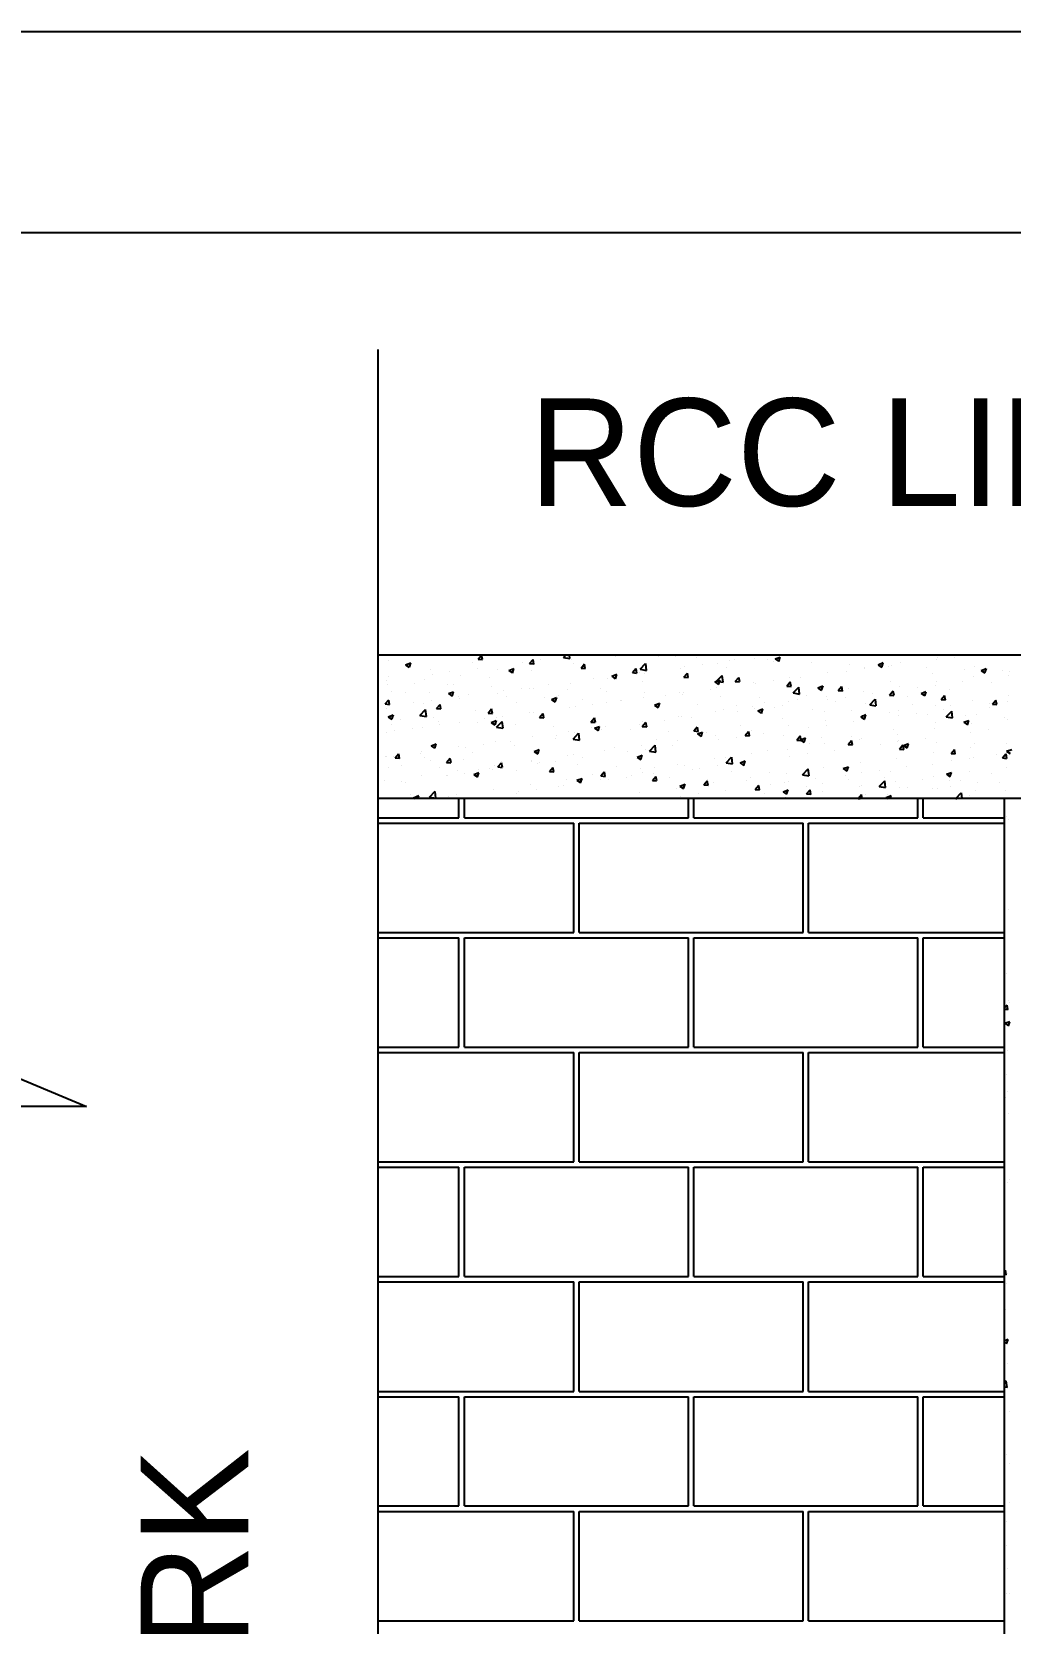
# Model space of a CAD drawing. Header units: metres. Extents: x 2267204 to 2267561, y 3771 to 3959.
# Drawn here: x 2267520.541 to 2267522.123, y 3940.359 to 3942.933 of the extents above; entities that cross this region are included whole.
import ezdxf

# ---------------------------------------------------------------- set-up
doc = ezdxf.new("R2010")
doc.units = ezdxf.units.M
doc.header["$LTSCALE"] = 3.5
doc.header["$MEASUREMENT"] = 0
doc.layers.get('0').update_dxf_attribs({"linetype": 'CONTINUOUS'})
doc.styles.add('Romantic', font='GOTHIC.TTF')

# ---------------------------------------------------------------- blocks, each defined once
blk = doc.blocks.new('A$C267C1C9C')
for p, q in [((6428.13, 2634.93), (4340.85, 2634.93)), ((4842.27, 2436.66), (4842.27, 2614.69)), ((4990.57, 2595.22), (4842.27, 2595.22)), ((4842.29, 2595.21), (4842.29, 2595.21)), ((4842.95, 2594.87), (4842.95, 2594.87)), ((4844.03, 2594.61), (4844.35, 2594.74)), ((4844.03, 2594.61), (4844.26, 2594.46)), ((4844.27, 2594.46), (4844.36, 2594.73)), ((4845.29, 2595.19), (4845.29, 2595.19)), ((4848.28, 2594.79), (4848.28, 2594.79)), ((4848.64, 2594.98), (4848.85, 2595.22)), ((4848.64, 2594.98), (4848.92, 2594.95)), ((4848.92, 2594.95), (4848.87, 2595.22)), ((4851.46, 2594.78), (4851.46, 2594.78)), ((4851.92, 2594.69), (4852.14, 2594.95)), ((4851.92, 2594.69), (4852.19, 2594.67)), ((4852.2, 2594.66), (4852.15, 2594.95)), ((4852.26, 2594.63), (4852.26, 2594.63)), ((4852.61, 2594.93), (4852.61, 2594.93)), ((4854.08, 2595.08), (4854.22, 2595.22)), ((4854.08, 2595.08), (4854.49, 2595.02)), ((4854.33, 2595.15), (4854.33, 2595.15)), ((4854.49, 2595.02), (4854.47, 2595.22)), ((4854.57, 2594.92), (4854.57, 2594.92)), ((4854.71, 2594.7), (4854.71, 2594.7)), ((4855.2, 2594.4), (4855.42, 2594.67)), ((4855.47, 2594.38), (4855.42, 2594.66)), ((4857.37, 2595.16), (4857.37, 2595.16)), ((4858.96, 2594.33), (4859.31, 2594.7)), ((4859.37, 2594.26), (4859.32, 2594.69)), ((4860.13, 2595.15), (4860.13, 2595.15)), ((4861.19, 2595.22), (4861.22, 2595.2)), ((4861.23, 2595.2), (4861.24, 2595.22)), ((4862.56, 2595.05), (4862.56, 2595.05)), ((4862.92, 2594.64), (4862.92, 2594.64)), ((4863.9, 2594.7), (4863.9, 2594.7)), ((4864.65, 2594.87), (4864.65, 2594.87)), ((4865, 2594.95), (4865, 2594.95)), ((4866.25, 2595.02), (4866.25, 2595.02)), ((4867.1, 2594.93), (4867.1, 2594.93)), ((4867.44, 2594.84), (4867.44, 2594.84)), ((4867.56, 2594.99), (4867.88, 2595.11)), ((4867.56, 2594.99), (4867.78, 2594.84)), ((4867.79, 2594.83), (4867.88, 2595.11)), ((4869.88, 2594.74), (4869.88, 2594.74)), ((4872.31, 2594.64), (4872.31, 2594.64)), ((4874.12, 2594.62), (4874.44, 2594.75)), ((4874.12, 2594.62), (4874.35, 2594.47)), ((4874.35, 2594.47), (4874.44, 2594.74)), ((4875.52, 2594.75), (4875.52, 2594.75)), ((4877.84, 2594.96), (4877.84, 2594.96)), ((4877.89, 2595.09), (4877.89, 2595.09)), ((4878.99, 2595.11), (4878.99, 2595.11)), ((4842.82, 2593.64), (4842.82, 2593.64)), ((4842.96, 2593.87), (4842.96, 2593.87)), ((4845.24, 2593.67), (4845.24, 2593.67)), ((4845.62, 2594.33), (4845.62, 2594.33)), ((4845.71, 2594.02), (4845.71, 2594.02)), ((4846.85, 2594.17), (4846.85, 2594.17)), ((4847.54, 2593.96), (4847.54, 2593.96)), ((4848.58, 2594.4), (4848.58, 2594.4)), ((4849.38, 2593.78), (4849.38, 2593.78)), ((4849.91, 2594.3), (4849.91, 2594.3)), ((4850.6, 2594.25), (4850.91, 2594.37)), ((4850.6, 2594.25), (4850.82, 2594.1)), ((4850.83, 2594.09), (4850.92, 2594.37)), ((4852.04, 2594.24), (4852.04, 2594.24)), ((4855.2, 2594.4), (4855.47, 2594.38)), ((4856.02, 2593.73), (4856.02, 2593.73)), ((4856.88, 2593.74), (4856.88, 2593.74)), ((4857.16, 2593.88), (4857.48, 2594.01)), ((4857.16, 2593.88), (4857.16, 2593.88)), ((4857.16, 2593.88), (4857.38, 2593.73)), ((4857.39, 2593.72), (4857.48, 2594)), ((4858.47, 2594.12), (4858.69, 2594.38)), ((4858.47, 2594.12), (4858.74, 2594.09)), ((4858.75, 2594.09), (4858.7, 2594.38)), ((4858.89, 2594.11), (4858.89, 2594.11)), ((4858.96, 2594.33), (4859.36, 2594.26)), ((4859.23, 2594.06), (4859.23, 2594.06)), ((4861.53, 2594.35), (4861.53, 2594.35)), ((4861.75, 2593.83), (4861.97, 2594.09)), ((4861.75, 2593.83), (4862.02, 2593.81)), ((4861.77, 2594.49), (4861.77, 2594.49)), ((4861.78, 2594.01), (4861.78, 2594.01)), ((4862.02, 2593.8), (4861.97, 2594.09)), ((4863.72, 2593.52), (4864.04, 2593.64)), ((4863.83, 2593.57), (4864.19, 2593.94)), ((4863.95, 2593.36), (4864.05, 2593.64)), ((4864.24, 2593.5), (4864.19, 2593.94)), ((4864.44, 2594.47), (4864.44, 2594.47)), ((4865.02, 2593.55), (4865.24, 2593.81)), ((4865.3, 2593.52), (4865.25, 2593.8)), ((4867.47, 2593.6), (4867.47, 2593.6)), ((4868.5, 2593.79), (4868.5, 2593.79)), ((4869.2, 2593.83), (4869.2, 2593.83)), ((4870.87, 2594.13), (4870.87, 2594.13)), ((4872.09, 2594.2), (4872.09, 2594.2)), ((4873.22, 2594.45), (4873.22, 2594.45)), ((4873.23, 2594.36), (4873.23, 2594.36)), ((4874.75, 2594.53), (4874.75, 2594.53)), ((4874.96, 2594.58), (4874.96, 2594.58)), ((4877.19, 2594.43), (4877.19, 2594.43)), ((4877.57, 2594.03), (4877.57, 2594.03)), ((4879.63, 2594.33), (4879.63, 2594.33)), ((4880.18, 2593.89), (4880.18, 2593.89)), ((4880.23, 2594.49), (4880.23, 2594.49)), ((4880.68, 2594.26), (4881, 2594.38)), ((4880.68, 2594.26), (4880.91, 2594.11)), ((4880.91, 2594.1), (4881.01, 2594.38)), ((4882.06, 2594.22), (4882.06, 2594.22)), ((4882.4, 2593.92), (4882.4, 2593.92)), ((4882.49, 2594.18), (4882.49, 2594.18)), ((4842.89, 2593.35), (4842.89, 2593.35)), ((4843.14, 2592.93), (4843.14, 2592.93)), ((4844.05, 2592.87), (4844.05, 2592.87)), ((4844.61, 2593.44), (4844.61, 2593.44)), ((4845.57, 2592.82), (4845.57, 2592.82)), ((4846.72, 2593.33), (4846.72, 2593.33)), ((4846.76, 2592.78), (4847.08, 2592.9)), ((4846.76, 2592.78), (4846.99, 2592.62)), ((4846.99, 2592.62), (4847.08, 2592.89)), ((4847.05, 2593.33), (4847.05, 2593.33)), ((4847.38, 2592.59), (4847.38, 2592.59)), ((4848.01, 2592.72), (4848.01, 2592.72)), ((4849.49, 2593.23), (4849.49, 2593.23)), ((4849.86, 2592.78), (4849.86, 2592.78)), ((4850.26, 2592.97), (4850.26, 2592.97)), ((4850.45, 2592.62), (4850.45, 2592.62)), ((4851.4, 2593.12), (4851.4, 2593.12)), ((4851.92, 2593.13), (4851.92, 2593.13)), ((4852.2, 2593.11), (4852.2, 2593.11)), ((4853.13, 2593.35), (4853.13, 2593.35)), ((4853.79, 2592.64), (4853.79, 2592.64)), ((4854.36, 2593.02), (4854.36, 2593.02)), ((4854.51, 2593.4), (4854.51, 2593.4)), ((4856.45, 2593.1), (4856.45, 2593.1)), ((4856.8, 2592.92), (4856.8, 2592.92)), ((4859.11, 2593.56), (4859.11, 2593.56)), ((4859.24, 2592.82), (4859.24, 2592.82)), ((4860.57, 2592.69), (4860.57, 2592.69)), ((4861.48, 2592.83), (4861.48, 2592.83)), ((4861.67, 2592.71), (4861.67, 2592.71)), ((4861.72, 2592.84), (4861.72, 2592.84)), ((4863.45, 2593.07), (4863.45, 2593.07)), ((4863.72, 2593.52), (4863.95, 2593.36)), ((4863.83, 2593.57), (4864.24, 2593.51)), ((4863.85, 2593.18), (4863.85, 2593.18)), ((4864.11, 2592.61), (4864.11, 2592.61)), ((4865.02, 2593.55), (4865.29, 2593.52)), ((4866.19, 2593.5), (4866.19, 2593.5)), ((4866.33, 2593.45), (4866.33, 2593.45)), ((4868.3, 2593.26), (4868.52, 2593.52)), ((4868.3, 2593.26), (4868.57, 2593.23)), ((4868.58, 2593.23), (4868.52, 2593.52)), ((4868.7, 2592.82), (4869.06, 2593.19)), ((4868.7, 2592.82), (4869.11, 2592.75)), ((4869.11, 2592.75), (4869.06, 2593.18)), ((4869.58, 2592.66), (4869.58, 2592.66)), ((4870.28, 2593.15), (4870.6, 2593.27)), ((4870.28, 2593.15), (4870.51, 2593)), ((4870.52, 2592.99), (4870.61, 2593.27)), ((4870.82, 2592.61), (4870.82, 2592.61)), ((4871.57, 2592.97), (4871.79, 2593.23)), ((4871.57, 2592.97), (4871.84, 2592.95)), ((4871.85, 2592.94), (4871.8, 2593.23)), ((4872.24, 2593.12), (4872.24, 2593.12)), ((4873.16, 2592.93), (4873.16, 2592.93)), ((4873.76, 2592.78), (4873.76, 2592.78)), ((4874.85, 2592.69), (4875.07, 2592.95)), ((4874.85, 2592.69), (4875.12, 2592.66)), ((4874.9, 2593.58), (4874.9, 2593.58)), ((4875.13, 2592.66), (4875.07, 2592.94)), ((4875.47, 2593.23), (4875.47, 2593.23)), ((4876, 2592.57), (4876, 2592.57)), ((4876.64, 2593.16), (4876.64, 2593.16)), ((4876.85, 2592.79), (4877.16, 2592.91)), ((4876.85, 2592.79), (4877.07, 2592.63)), ((4877.08, 2592.63), (4877.17, 2592.9)), ((4877.78, 2593.31), (4877.78, 2593.31)), ((4877.84, 2593.57), (4877.84, 2593.57)), ((4878.12, 2592.4), (4878.34, 2592.66)), ((4878.4, 2592.37), (4878.35, 2592.66)), ((4878.66, 2593.03), (4878.66, 2593.03)), ((4879.51, 2593.54), (4879.51, 2593.54)), ((4881.32, 2593.49), (4881.32, 2593.49)), ((4882.43, 2592.66), (4882.43, 2592.66)), ((4842.73, 2592.12), (4842.95, 2592.38)), ((4842.73, 2592.12), (4843, 2592.09)), ((4842.84, 2591.83), (4842.84, 2591.83)), ((4843.01, 2592.09), (4842.95, 2592.37)), ((4844.5, 2592.22), (4844.5, 2592.22)), ((4844.94, 2591.39), (4845.3, 2591.76)), ((4845.18, 2592.15), (4845.18, 2592.15)), ((4845.35, 2591.32), (4845.3, 2591.76)), ((4845.65, 2592.37), (4845.65, 2592.37)), ((4846, 2591.83), (4846.22, 2592.09)), ((4846, 2591.83), (4846.28, 2591.81)), ((4846.28, 2591.8), (4846.23, 2592.09)), ((4847.49, 2592.44), (4847.49, 2592.44)), ((4848.46, 2591.73), (4848.46, 2591.73)), ((4849.28, 2591.54), (4849.5, 2591.81)), ((4849.56, 2591.51), (4849.5, 2591.8)), ((4851.12, 2592.19), (4851.12, 2592.19)), ((4851.93, 2591.55), (4851.93, 2591.55)), ((4852.15, 2591.59), (4852.15, 2591.59)), ((4852.89, 2592.51), (4852.89, 2592.51)), ((4853.32, 2592.41), (4853.64, 2592.53)), ((4853.32, 2592.41), (4853.55, 2592.26)), ((4853.55, 2592.25), (4853.65, 2592.53)), ((4854.45, 2591.88), (4854.45, 2591.88)), ((4854.82, 2591.93), (4854.82, 2591.93)), ((4855.32, 2592.41), (4855.32, 2592.41)), ((4855.96, 2592.08), (4855.96, 2592.08)), ((4856.83, 2592.22), (4856.83, 2592.22)), ((4857.69, 2592.31), (4857.69, 2592.31)), ((4857.76, 2592.31), (4857.76, 2592.31)), ((4859.17, 2592.54), (4859.17, 2592.54)), ((4859.88, 2592.04), (4860.2, 2592.17)), ((4859.88, 2592.04), (4860.11, 2591.89)), ((4860.12, 2591.89), (4860.21, 2592.16)), ((4860.2, 2592.2), (4860.2, 2592.2)), ((4862.64, 2592.1), (4862.64, 2592.1)), ((4863.79, 2591.66), (4863.79, 2591.66)), ((4864.25, 2591.75), (4864.25, 2591.75)), ((4865.07, 2592), (4865.07, 2592)), ((4865.13, 2591.65), (4865.13, 2591.65)), ((4866.14, 2591.98), (4866.14, 2591.98)), ((4866.27, 2591.8), (4866.27, 2591.8)), ((4866.45, 2591.68), (4866.77, 2591.8)), ((4866.45, 2591.68), (4866.67, 2591.53)), ((4866.55, 2592.51), (4866.55, 2592.51)), ((4866.68, 2591.52), (4866.77, 2591.8)), ((4866.91, 2592.2), (4866.91, 2592.2)), ((4867.51, 2591.9), (4867.51, 2591.9)), ((4868, 2592.02), (4868, 2592.02)), ((4868.44, 2592.27), (4868.44, 2592.27)), ((4868.99, 2592.41), (4868.99, 2592.41)), ((4869.95, 2591.79), (4869.95, 2591.79)), ((4870.67, 2591.66), (4870.67, 2591.66)), ((4870.88, 2592.4), (4870.88, 2592.4)), ((4871.42, 2592.3), (4871.42, 2592.3)), ((4872.03, 2592.55), (4872.03, 2592.55)), ((4872.39, 2591.69), (4872.39, 2591.69)), ((4873.33, 2592.12), (4873.33, 2592.12)), ((4873.58, 2592.06), (4873.93, 2592.43)), ((4873.58, 2592.06), (4873.98, 2592)), ((4873.86, 2592.2), (4873.86, 2592.2)), ((4873.99, 2591.99), (4873.94, 2592.43)), ((4874.83, 2591.59), (4874.83, 2591.59)), ((4875.41, 2591.71), (4875.41, 2591.71)), ((4876.3, 2592.1), (4876.3, 2592.1)), ((4877.78, 2592.05), (4877.78, 2592.05)), ((4878.12, 2592.4), (4878.4, 2592.38)), ((4878.31, 2591.74), (4878.31, 2591.74)), ((4878.45, 2591.3), (4878.81, 2591.67)), ((4878.74, 2591.99), (4878.74, 2591.99)), ((4878.86, 2591.24), (4878.81, 2591.67)), ((4880.13, 2592.37), (4880.13, 2592.37)), ((4881.18, 2591.89), (4881.18, 2591.89)), ((4881.2, 2592.12), (4881.2, 2592.12)), ((4881.4, 2592.11), (4881.62, 2592.37)), ((4881.4, 2592.11), (4881.67, 2592.09)), ((4881.68, 2592.08), (4881.62, 2592.37)), ((4882.34, 2592.27), (4882.34, 2592.27)), ((4842.92, 2591.3), (4843.24, 2591.43)), ((4842.92, 2591.3), (4843.15, 2591.15)), ((4843.13, 2590.81), (4843.13, 2590.81)), ((4843.15, 2591.15), (4843.25, 2591.42)), ((4843.7, 2591.11), (4843.7, 2591.11)), ((4844.45, 2590.57), (4844.45, 2590.57)), ((4844.94, 2591.39), (4845.35, 2591.33)), ((4845.13, 2590.63), (4845.13, 2590.63)), ((4845.8, 2591.27), (4845.8, 2591.27)), ((4846.14, 2591.01), (4846.14, 2591.01)), ((4846.18, 2590.79), (4846.18, 2590.79)), ((4847.43, 2590.92), (4847.43, 2590.92)), ((4848.58, 2590.91), (4848.58, 2590.91)), ((4849.06, 2591.17), (4849.06, 2591.17)), ((4849.28, 2591.54), (4849.55, 2591.52)), ((4849.48, 2590.94), (4849.8, 2591.06)), ((4849.48, 2590.94), (4849.71, 2590.78)), ((4849.72, 2590.78), (4849.81, 2591.06)), ((4849.8, 2591.26), (4849.8, 2591.26)), ((4849.81, 2590.64), (4850.17, 2591.01)), ((4849.81, 2590.64), (4850.22, 2590.57)), ((4850.23, 2590.57), (4850.18, 2591)), ((4850.2, 2591.32), (4850.2, 2591.32)), ((4851.02, 2590.81), (4851.02, 2590.81)), ((4852.55, 2591.26), (4852.77, 2591.52)), ((4852.55, 2591.26), (4852.83, 2591.23)), ((4852.83, 2591.23), (4852.78, 2591.51)), ((4853.45, 2590.7), (4853.45, 2590.7)), ((4855.83, 2590.97), (4856.05, 2591.23)), ((4855.83, 2590.97), (4856.1, 2590.95)), ((4855.89, 2590.6), (4855.89, 2590.6)), ((4856.11, 2590.94), (4856.05, 2591.23)), ((4856.05, 2590.57), (4856.37, 2590.69)), ((4856.05, 2590.57), (4856.27, 2590.42)), ((4856.28, 2590.41), (4856.37, 2590.69)), ((4856.77, 2590.7), (4856.77, 2590.7)), ((4858.92, 2590.83), (4858.92, 2590.83)), ((4859.1, 2590.68), (4859.32, 2590.95)), ((4859.1, 2590.68), (4859.38, 2590.66)), ((4859.12, 2591.02), (4859.12, 2591.02)), ((4859.38, 2590.65), (4859.33, 2590.94)), ((4859.37, 2590.89), (4859.37, 2590.89)), ((4860.51, 2591.04), (4860.51, 2591.04)), ((4861.42, 2591.31), (4861.42, 2591.31)), ((4861.59, 2591.29), (4861.59, 2591.29)), ((4862.24, 2591.27), (4862.24, 2591.27)), ((4862.38, 2590.4), (4862.6, 2590.66)), ((4862.66, 2590.37), (4862.61, 2590.65)), ((4865.34, 2590.74), (4865.34, 2590.74)), ((4868.01, 2591.2), (4868.01, 2591.2)), ((4868.39, 2590.75), (4868.39, 2590.75)), ((4869.68, 2590.6), (4869.68, 2590.6)), ((4870.76, 2591.09), (4870.76, 2591.09)), ((4870.83, 2590.75), (4870.83, 2590.75)), ((4872.56, 2590.98), (4872.56, 2590.98)), ((4873.01, 2591.31), (4873.33, 2591.44)), ((4873.01, 2591.31), (4873.24, 2591.16)), ((4873.11, 2591.41), (4873.11, 2591.41)), ((4873.24, 2591.15), (4873.33, 2591.43)), ((4875.44, 2591.36), (4875.44, 2591.36)), ((4876.58, 2591.51), (4876.58, 2591.51)), ((4877.26, 2591.48), (4877.26, 2591.48)), ((4877.74, 2590.97), (4877.74, 2590.97)), ((4878.45, 2591.3), (4878.86, 2591.24)), ((4879.57, 2590.95), (4879.89, 2591.07)), ((4879.57, 2590.95), (4879.8, 2590.79)), ((4879.7, 2591.38), (4879.7, 2591.38)), ((4879.8, 2590.79), (4879.9, 2591.07)), ((4880.07, 2590.85), (4880.07, 2590.85)), ((4880.4, 2591.43), (4880.4, 2591.43)), ((4882.14, 2591.28), (4882.14, 2591.28)), ((4882.38, 2591.14), (4882.38, 2591.14)), ((4842.78, 2590.31), (4842.78, 2590.31)), ((4843.3, 2590.42), (4843.3, 2590.42)), ((4845.65, 2589.46), (4845.97, 2589.59)), ((4845.88, 2589.31), (4845.97, 2589.58)), ((4849, 2589.52), (4849, 2589.52)), ((4849.75, 2589.74), (4849.75, 2589.74)), ((4850.73, 2589.75), (4850.73, 2589.75)), ((4852.09, 2590.07), (4852.09, 2590.07)), ((4853.6, 2589.92), (4853.6, 2589.92)), ((4853.61, 2590.13), (4853.61, 2590.13)), ((4854.4, 2590.36), (4854.4, 2590.36)), ((4854.69, 2589.88), (4855.04, 2590.25)), ((4854.69, 2589.88), (4855.09, 2589.82)), ((4854.76, 2590.28), (4854.76, 2590.28)), ((4855.1, 2589.81), (4855.05, 2590.25)), ((4856.26, 2590.38), (4856.26, 2590.38)), ((4856.49, 2590.51), (4856.49, 2590.51)), ((4858.33, 2590.5), (4858.33, 2590.5)), ((4860.02, 2589.83), (4860.02, 2589.83)), ((4860.77, 2590.39), (4860.77, 2590.39)), ((4861.37, 2589.79), (4861.37, 2589.79)), ((4862.38, 2590.4), (4862.65, 2590.37)), ((4862.61, 2590.21), (4862.93, 2590.33)), ((4862.61, 2590.21), (4862.84, 2590.05)), ((4862.68, 2590.29), (4862.68, 2590.29)), ((4862.84, 2590.05), (4862.93, 2590.32)), ((4863.2, 2590.29), (4863.2, 2590.29)), ((4863.74, 2590.14), (4863.74, 2590.14)), ((4863.93, 2589.84), (4863.93, 2589.84)), ((4865.07, 2590), (4865.07, 2590)), ((4865.64, 2590.19), (4865.64, 2590.19)), ((4865.65, 2590.11), (4865.87, 2590.37)), ((4865.65, 2590.11), (4865.93, 2590.09)), ((4865.93, 2590.08), (4865.88, 2590.37)), ((4866.08, 2590.46), (4866.08, 2590.46)), ((4866.8, 2590.22), (4866.8, 2590.22)), ((4868.08, 2590.08), (4868.08, 2590.08)), ((4868.93, 2589.82), (4869.15, 2590.09)), ((4868.93, 2589.82), (4869.2, 2589.8)), ((4869.21, 2589.8), (4869.16, 2590.08)), ((4869.17, 2589.84), (4869.49, 2589.96)), ((4869.17, 2589.84), (4869.4, 2589.69)), ((4869.4, 2589.68), (4869.5, 2589.96)), ((4869.75, 2589.6), (4869.75, 2589.6)), ((4870.52, 2589.98), (4870.52, 2589.98)), ((4870.71, 2589.57), (4870.71, 2589.57)), ((4872.21, 2589.54), (4872.43, 2589.8)), ((4872.21, 2589.54), (4872.48, 2589.51)), ((4872.41, 2590.06), (4872.41, 2590.06)), ((4872.48, 2589.51), (4872.43, 2589.79)), ((4872.95, 2589.88), (4872.95, 2589.88)), ((4873.05, 2589.89), (4873.05, 2589.89)), ((4874.24, 2589.56), (4874.24, 2589.56)), ((4875.08, 2590.52), (4875.08, 2590.52)), ((4875.36, 2590.19), (4875.36, 2590.19)), ((4875.38, 2589.71), (4875.38, 2589.71)), ((4875.39, 2589.78), (4875.39, 2589.78)), ((4875.73, 2589.47), (4876.05, 2589.6)), ((4875.97, 2589.32), (4876.06, 2589.59)), ((4877.11, 2589.94), (4877.11, 2589.94)), ((4877.73, 2590.53), (4877.73, 2590.53)), ((4877.83, 2589.67), (4877.83, 2589.67)), ((4879.99, 2590.32), (4879.99, 2590.32)), ((4880.27, 2589.57), (4880.27, 2589.57)), ((4881.14, 2590.47), (4881.14, 2590.47)), ((4882.32, 2589.62), (4882.32, 2589.62)), ((4842.73, 2588.79), (4842.73, 2588.79)), ((4842.81, 2588.78), (4842.81, 2588.78)), ((4843.24, 2588.76), (4843.24, 2588.76)), ((4843.36, 2588.68), (4843.58, 2588.94)), ((4843.36, 2588.68), (4843.63, 2588.66)), ((4843.64, 2588.65), (4843.59, 2588.94)), ((4844.97, 2588.99), (4844.97, 2588.99)), ((4845.07, 2589.11), (4845.07, 2589.11)), ((4845.25, 2588.68), (4845.25, 2588.68)), ((4845.61, 2588.55), (4845.61, 2588.55)), ((4845.65, 2589.46), (4845.87, 2589.31)), ((4846.64, 2588.39), (4846.86, 2588.66)), ((4846.92, 2588.37), (4846.86, 2588.65)), ((4847.38, 2589.4), (4847.38, 2589.4)), ((4847.69, 2588.58), (4847.69, 2588.58)), ((4847.86, 2589.37), (4847.86, 2589.37)), ((4848.27, 2589), (4848.27, 2589)), ((4850.93, 2589.46), (4850.93, 2589.46)), ((4852.04, 2588.54), (4852.04, 2588.54)), ((4852.21, 2589.1), (4852.53, 2589.22)), ((4852.21, 2589.1), (4852.44, 2588.95)), ((4852.44, 2588.94), (4852.54, 2589.22)), ((4854.34, 2588.84), (4854.34, 2588.84)), ((4854.69, 2588.92), (4854.69, 2588.92)), ((4855.29, 2588.71), (4855.29, 2588.71)), ((4856.72, 2589.18), (4856.72, 2589.18)), ((4857.35, 2589.37), (4857.35, 2589.37)), ((4858.17, 2589.09), (4858.17, 2589.09)), ((4858.77, 2588.73), (4859.09, 2588.86)), ((4858.77, 2588.73), (4859, 2588.58)), ((4859.01, 2588.58), (4859.1, 2588.85)), ((4859.06, 2589.5), (4859.06, 2589.5)), ((4859.31, 2589.24), (4859.31, 2589.24)), ((4859.56, 2589.12), (4859.92, 2589.49)), ((4859.56, 2589.12), (4859.97, 2589.06)), ((4859.97, 2589.06), (4859.92, 2589.49)), ((4861.04, 2589.47), (4861.04, 2589.47)), ((4863.68, 2588.62), (4863.68, 2588.62)), ((4864.42, 2588.69), (4864.42, 2588.69)), ((4864.43, 2588.37), (4864.79, 2588.74)), ((4864.85, 2588.3), (4864.8, 2588.73)), ((4866.03, 2588.94), (4866.03, 2588.94)), ((4867.09, 2589.15), (4867.09, 2589.15)), ((4868.33, 2589.23), (4868.33, 2589.23)), ((4868.48, 2588.8), (4868.48, 2588.8)), ((4869.62, 2588.95), (4869.62, 2588.95)), ((4871.35, 2589.18), (4871.35, 2589.18)), ((4875.3, 2588.67), (4875.3, 2588.67)), ((4875.48, 2589.25), (4875.7, 2589.51)), ((4875.48, 2589.25), (4875.75, 2589.23)), ((4875.76, 2589.22), (4875.71, 2589.51)), ((4875.73, 2589.47), (4875.96, 2589.32)), ((4877.67, 2589.01), (4877.67, 2589.01)), ((4878.76, 2588.96), (4878.98, 2589.23)), ((4878.76, 2588.96), (4879.03, 2588.94)), ((4878.79, 2588.52), (4878.79, 2588.52)), ((4879.03, 2588.94), (4878.98, 2589.22)), ((4879.94, 2588.67), (4879.94, 2588.67)), ((4880.02, 2589.33), (4880.02, 2589.33)), ((4880.21, 2588.71), (4880.21, 2588.71)), ((4881.67, 2588.89), (4881.67, 2588.89)), ((4882.03, 2588.68), (4882.25, 2588.94)), ((4882.03, 2588.68), (4882.3, 2588.65)), ((4882.31, 2588.65), (4882.26, 2588.94)), ((4882.3, 2589.11), (4882.62, 2589.23)), ((4882.3, 2589.11), (4882.52, 2588.96)), ((4842.95, 2588.09), (4842.95, 2588.09)), ((4843.78, 2588.17), (4843.78, 2588.17)), ((4845.01, 2587.59), (4845.01, 2587.59)), ((4846.21, 2588.06), (4846.21, 2588.06)), ((4846.64, 2588.39), (4846.91, 2588.37)), ((4846.66, 2587.57), (4846.66, 2587.57)), ((4846.7, 2587.54), (4846.7, 2587.54)), ((4847.32, 2587.88), (4847.32, 2587.88)), ((4847.8, 2587.72), (4847.8, 2587.72)), ((4848.37, 2587.63), (4848.69, 2587.75)), ((4848.37, 2587.63), (4848.6, 2587.47)), ((4848.61, 2587.47), (4848.7, 2587.74)), ((4848.65, 2587.96), (4848.65, 2587.96)), ((4849.37, 2588), (4849.37, 2588)), ((4849.53, 2587.95), (4849.53, 2587.95)), ((4849.69, 2588.22), (4849.69, 2588.22)), ((4849.91, 2588.11), (4850.13, 2588.37)), ((4849.91, 2588.11), (4850.18, 2588.08)), ((4850.13, 2588.47), (4850.13, 2588.47)), ((4850.19, 2588.08), (4850.14, 2588.37)), ((4851.09, 2587.86), (4851.09, 2587.86)), ((4852.03, 2588.46), (4852.03, 2588.46)), ((4852.41, 2588.33), (4852.41, 2588.33)), ((4852.56, 2588.37), (4852.56, 2588.37)), ((4853.19, 2587.82), (4853.41, 2588.08)), ((4853.19, 2587.82), (4853.46, 2587.8)), ((4853.47, 2587.79), (4853.41, 2588.08)), ((4853.53, 2587.76), (4853.53, 2587.76)), ((4853.56, 2588.48), (4853.56, 2588.48)), ((4855, 2588.27), (4855, 2588.27)), ((4855.96, 2587.65), (4855.96, 2587.65)), ((4856.46, 2587.54), (4856.68, 2587.8)), ((4856.46, 2587.54), (4856.74, 2587.51)), ((4856.66, 2587.66), (4856.66, 2587.66)), ((4856.74, 2587.51), (4856.69, 2587.79)), ((4857.44, 2588.16), (4857.44, 2588.16)), ((4858.4, 2587.55), (4858.4, 2587.55)), ((4859, 2587.98), (4859, 2587.98)), ((4859.1, 2587.77), (4859.1, 2587.77)), ((4859.74, 2587.25), (4859.96, 2587.51)), ((4859.84, 2587.66), (4859.84, 2587.66)), ((4859.88, 2588.06), (4859.88, 2588.06)), ((4860.02, 2587.22), (4859.96, 2587.51)), ((4861.31, 2588.27), (4861.31, 2588.27)), ((4861.76, 2588.23), (4861.76, 2588.23)), ((4862.31, 2587.96), (4862.31, 2587.96)), ((4862.73, 2588.04), (4862.73, 2588.04)), ((4863.87, 2588.19), (4863.87, 2588.19)), ((4864.43, 2588.37), (4864.84, 2588.3)), ((4864.75, 2587.85), (4864.75, 2587.85)), ((4865.33, 2588.37), (4865.65, 2588.49)), ((4865.33, 2588.37), (4865.56, 2588.21)), ((4865.57, 2588.21), (4865.66, 2588.49)), ((4865.6, 2588.42), (4865.6, 2588.42)), ((4867.19, 2587.75), (4867.19, 2587.75)), ((4868.28, 2587.71), (4868.28, 2587.71)), ((4869.31, 2587.61), (4869.66, 2587.98)), ((4869.31, 2587.61), (4869.71, 2587.55)), ((4869.63, 2587.65), (4869.63, 2587.65)), ((4869.72, 2587.54), (4869.67, 2587.98)), ((4870.65, 2588.05), (4870.65, 2588.05)), ((4871.9, 2588), (4872.22, 2588.12)), ((4871.9, 2588), (4872.12, 2587.85)), ((4872.06, 2587.55), (4872.06, 2587.55)), ((4872.13, 2587.84), (4872.22, 2588.12)), ((4872.99, 2588.37), (4872.99, 2588.37)), ((4873.04, 2587.76), (4873.04, 2587.76)), ((4874.18, 2587.91), (4874.18, 2587.91)), ((4874.89, 2587.79), (4874.89, 2587.79)), ((4875.91, 2588.14), (4875.91, 2588.14)), ((4877.55, 2588.25), (4877.55, 2588.25)), ((4878.46, 2587.64), (4878.78, 2587.76)), ((4878.46, 2587.64), (4878.69, 2587.48)), ((4878.69, 2587.48), (4878.79, 2587.75)), ((4879.96, 2587.81), (4879.96, 2587.81)), ((4881.31, 2587.7), (4881.31, 2587.7)), ((4882.27, 2588.1), (4882.27, 2588.1)), ((4842.67, 2587.27), (4842.67, 2587.27)), ((4843.77, 2587.19), (4843.77, 2587.19)), ((4844.04, 2587.09), (4844.04, 2587.09)), ((4845.55, 2586.19), (4845.9, 2586.56)), ((4845.96, 2586.12), (4845.91, 2586.55)), ((4849.64, 2586.7), (4849.64, 2586.7)), ((4851.21, 2586.53), (4851.21, 2586.53)), ((4851.98, 2587.02), (4851.98, 2587.02)), ((4852.36, 2586.68), (4852.36, 2586.68)), ((4853.77, 2586.86), (4853.77, 2586.86)), ((4854.08, 2586.91), (4854.08, 2586.91)), ((4854.29, 2587.32), (4854.29, 2587.32)), ((4854.94, 2587.26), (4855.26, 2587.38)), ((4854.94, 2587.26), (4855.16, 2587.11)), ((4855.17, 2587.1), (4855.26, 2587.38)), ((4856.44, 2587.32), (4856.44, 2587.32)), ((4856.97, 2587.29), (4856.97, 2587.29)), ((4858.11, 2587.44), (4858.11, 2587.44)), ((4859.74, 2587.25), (4860.01, 2587.22)), ((4860.84, 2587.45), (4860.84, 2587.45)), ((4861.26, 2586.75), (4861.26, 2586.75)), ((4861.5, 2586.89), (4861.82, 2587.02)), ((4861.5, 2586.89), (4861.73, 2586.74)), ((4861.73, 2586.74), (4861.82, 2587.01)), ((4863.01, 2586.96), (4863.23, 2587.22)), ((4863.01, 2586.96), (4863.29, 2586.94)), ((4863.29, 2586.93), (4863.24, 2587.22)), ((4863.28, 2587.34), (4863.28, 2587.34)), ((4863.63, 2587.1), (4863.63, 2587.1)), ((4864.4, 2586.62), (4864.4, 2586.62)), ((4865.71, 2587.24), (4865.71, 2587.24)), ((4865.97, 2587.42), (4865.97, 2587.42)), ((4866.29, 2586.68), (4866.51, 2586.94)), ((4866.29, 2586.68), (4866.56, 2586.65)), ((4866.57, 2586.65), (4866.51, 2586.93)), ((4867.28, 2587), (4867.28, 2587)), ((4868.06, 2586.53), (4868.38, 2586.65)), ((4868.06, 2586.53), (4868.29, 2586.38)), ((4868.15, 2587.14), (4868.15, 2587.14)), ((4868.29, 2586.37), (4868.39, 2586.65)), ((4868.42, 2587.15), (4868.42, 2587.15)), ((4869.56, 2586.88), (4869.56, 2586.88)), ((4869.56, 2586.39), (4869.78, 2586.65)), ((4869.84, 2586.36), (4869.79, 2586.65)), ((4870.15, 2587.38), (4870.15, 2587.38)), ((4870.59, 2587.03), (4870.59, 2587.03)), ((4870.59, 2586.53), (4870.59, 2586.53)), ((4872.23, 2587.34), (4872.23, 2587.34)), ((4872.94, 2586.85), (4872.94, 2586.85)), ((4873.03, 2586.93), (4873.03, 2586.93)), ((4874.18, 2586.86), (4874.54, 2587.23)), ((4874.18, 2586.86), (4874.59, 2586.79)), ((4874.5, 2587.44), (4874.5, 2587.44)), ((4874.59, 2586.79), (4874.54, 2587.22)), ((4875.25, 2587.15), (4875.25, 2587.15)), ((4875.47, 2586.83), (4875.47, 2586.83)), ((4875.98, 2586.79), (4875.98, 2586.79)), ((4876.94, 2587.34), (4876.94, 2587.34)), ((4877.59, 2586.72), (4877.59, 2586.72)), ((4877.62, 2587.49), (4877.62, 2587.49)), ((4877.9, 2586.73), (4877.9, 2586.73)), ((4878.65, 2587.25), (4878.65, 2587.25)), ((4878.74, 2586.87), (4878.74, 2586.87)), ((4879.38, 2587.24), (4879.38, 2587.24)), ((4880.34, 2586.62), (4880.34, 2586.62)), ((4880.46, 2587.09), (4880.46, 2587.09)), ((4881.82, 2587.13), (4881.82, 2587.13)), ((4882.21, 2586.58), (4882.21, 2586.58)), ((4990.57, 2586.09), (4842.27, 2586.09)), ((4844.34, 2586.36), (4844.34, 2586.36)), ((4844.54, 2586.15), (4844.86, 2586.28)), ((4844.54, 2586.15), (4844.63, 2586.09)), ((4844.8, 2586.09), (4844.86, 2586.27)), ((4845.55, 2586.19), (4845.95, 2586.12)), ((4846.78, 2586.25), (4846.78, 2586.25)), ((4847.27, 2586.36), (4847.27, 2586.36)), ((4847.42, 2584.87), (4847.42, 2586.09)), ((4847.77, 2584.87), (4847.77, 2586.09)), ((4848.33, 2586.15), (4848.33, 2586.15)), ((4849.22, 2586.15), (4849.22, 2586.15)), ((4851.11, 2586.4), (4851.11, 2586.4)), ((4856.6, 2586.14), (4856.6, 2586.14)), ((4858.95, 2586.46), (4858.95, 2586.46)), ((4861.52, 2586.24), (4861.52, 2586.24)), ((4862.04, 2584.87), (4862.04, 2586.09)), ((4862.38, 2584.87), (4862.38, 2586.09)), ((4862.67, 2586.39), (4862.67, 2586.39)), ((4866.9, 2586.42), (4866.9, 2586.42)), ((4868.22, 2586.19), (4868.22, 2586.19)), ((4869.56, 2586.39), (4869.84, 2586.37)), ((4872.84, 2586.1), (4873.06, 2586.36)), ((4872.84, 2586.1), (4872.98, 2586.09)), ((4872.98, 2586.11), (4872.98, 2586.11)), ((4873.11, 2586.09), (4873.06, 2586.36)), ((4873.32, 2586.33), (4873.32, 2586.33)), ((4874.62, 2586.16), (4874.94, 2586.29)), ((4874.62, 2586.16), (4874.73, 2586.09)), ((4874.71, 2586.34), (4874.71, 2586.34)), ((4874.88, 2586.09), (4874.95, 2586.28)), ((4876.65, 2584.87), (4876.65, 2586.09)), ((4876.99, 2584.87), (4876.99, 2586.09)), ((4879.06, 2586.1), (4879.41, 2586.47)), ((4879.06, 2586.1), (4879.12, 2586.09)), ((4879.46, 2586.09), (4879.42, 2586.47)), ((4879.91, 2586.29), (4879.91, 2586.29)), ((4882.17, 2458.23), (4882.17, 2586.09)), ((4842.27, 2584.87), (4847.42, 2584.87)), ((4842.27, 2584.53), (4854.73, 2584.53)), ((4847.77, 2584.87), (4862.04, 2584.87)), ((4854.73, 2577.57), (4854.73, 2584.53)), ((4855.07, 2584.53), (4869.34, 2584.53)), ((4855.07, 2577.57), (4855.07, 2584.53)), ((4862.38, 2584.87), (4876.65, 2584.87)), ((4869.34, 2577.57), (4869.34, 2584.53)), ((4869.68, 2584.53), (4882.17, 2584.53)), ((4869.68, 2577.57), (4869.68, 2584.53)), ((4876.99, 2584.87), (4882.17, 2584.87)), ((4882.29, 2584.97), (4882.29, 2584.97)), ((4882.42, 2584.78), (4882.42, 2584.78)), ((4882.4, 2579), (4882.4, 2579)), ((4842.27, 2577.57), (4854.73, 2577.57)), ((4855.07, 2577.57), (4869.34, 2577.57)), ((4869.68, 2577.57), (4882.17, 2577.57)), ((4842.27, 2577.23), (4847.42, 2577.23)), ((4847.42, 2570.26), (4847.42, 2577.23)), ((4847.77, 2577.23), (4862.04, 2577.23)), ((4847.77, 2570.26), (4847.77, 2577.23)), ((4862.04, 2570.26), (4862.04, 2577.23)), ((4862.38, 2577.23), (4876.65, 2577.23)), ((4862.38, 2570.26), (4862.38, 2577.23)), ((4876.65, 2570.26), (4876.65, 2577.23)), ((4876.99, 2577.23), (4882.17, 2577.23)), ((4876.99, 2570.26), (4876.99, 2577.23)), ((4882.3, 2574.93), (4882.3, 2574.93)), ((4882.17, 2572.77), (4882.33, 2572.96)), ((4882.17, 2572.69), (4882.39, 2572.68)), ((4882.38, 2572.65), (4882.33, 2572.94)), ((4882.39, 2573.22), (4882.39, 2573.22)), ((4882.47, 2573.11), (4882.47, 2573.11)), ((4882.18, 2571.78), (4882.5, 2571.9)), ((4882.18, 2571.78), (4882.41, 2571.63)), ((4882.41, 2571.61), (4882.5, 2571.88)), ((4882.42, 2571.59), (4882.42, 2571.59)), ((4842.27, 2570.26), (4847.42, 2570.26)), ((4842.27, 2569.92), (4854.73, 2569.92)), ((4847.77, 2570.26), (4862.04, 2570.26)), ((4854.73, 2562.96), (4854.73, 2569.92)), ((4855.07, 2569.92), (4869.34, 2569.92)), ((4855.07, 2562.96), (4855.07, 2569.92)), ((4862.38, 2570.26), (4876.65, 2570.26)), ((4869.34, 2562.96), (4869.34, 2569.92)), ((4869.68, 2569.92), (4882.17, 2569.92)), ((4869.68, 2562.96), (4869.68, 2569.92)), ((4876.99, 2570.26), (4882.17, 2570.26)), ((4882.36, 2570.07), (4882.36, 2570.07)), ((4818.99, 2568.46), (4823.71, 2566.49)), ((4882.31, 2568.55), (4882.31, 2568.55)), ((4882.38, 2567.44), (4882.38, 2567.44)), ((4823.71, 2566.49), (4814.63, 2566.49)), ((4882.25, 2567.03), (4882.25, 2567.03)), ((4882.2, 2565.51), (4882.2, 2565.51)), ((4882.41, 2566.04), (4882.41, 2566.04)), ((4842.27, 2562.96), (4854.73, 2562.96)), ((4842.27, 2562.61), (4847.42, 2562.61)), ((4847.42, 2555.65), (4847.42, 2562.61)), ((4847.77, 2555.65), (4847.77, 2562.61)), ((4847.77, 2562.61), (4862.04, 2562.61)), ((4855.07, 2562.96), (4869.34, 2562.96)), ((4862.04, 2555.65), (4862.04, 2562.61)), ((4862.38, 2555.65), (4862.38, 2562.61)), ((4862.38, 2562.61), (4876.65, 2562.61)), ((4869.68, 2562.96), (4882.17, 2562.96)), ((4876.65, 2555.65), (4876.65, 2562.61)), ((4876.99, 2555.65), (4876.99, 2562.61)), ((4876.99, 2562.61), (4882.17, 2562.61)), ((4882.36, 2561.66), (4882.36, 2561.66)), ((4882.48, 2561.81), (4882.48, 2561.81)), ((4842.27, 2555.65), (4847.42, 2555.65)), ((4842.27, 2555.31), (4854.73, 2555.31)), ((4847.77, 2555.65), (4862.04, 2555.65)), ((4854.73, 2548.34), (4854.73, 2555.31)), ((4855.07, 2555.31), (4869.34, 2555.31)), ((4855.07, 2548.34), (4855.07, 2555.31)), ((4862.38, 2555.65), (4876.65, 2555.65)), ((4869.34, 2548.34), (4869.34, 2555.31)), ((4869.68, 2555.31), (4882.17, 2555.31)), ((4869.68, 2548.34), (4869.68, 2555.31)), ((4876.99, 2555.65), (4882.17, 2555.65)), ((4882.17, 2556.01), (4882.23, 2556.07)), ((4882.17, 2555.8), (4882.28, 2555.79)), ((4882.21, 2556.01), (4882.21, 2556.01)), ((4882.27, 2555.77), (4882.22, 2556.05)), ((4882.29, 2555.21), (4882.29, 2555.21)), ((4882.35, 2555.87), (4882.35, 2555.87)), ((4882.23, 2553.56), (4882.23, 2553.56)), ((4882.17, 2551.58), (4882.4, 2551.67)), ((4882.17, 2551.48), (4882.31, 2551.4)), ((4882.3, 2551.37), (4882.4, 2551.65)), ((4882.34, 2550.09), (4882.34, 2550.09)), ((4882.17, 2548.92), (4882.28, 2549.03)), ((4882.33, 2548.58), (4882.27, 2549.02)), ((4842.27, 2548.34), (4854.73, 2548.34)), ((4842.27, 2548), (4847.42, 2548)), ((4847.42, 2541.04), (4847.42, 2548)), ((4847.77, 2548), (4862.04, 2548)), ((4847.77, 2541.04), (4847.77, 2548)), ((4855.07, 2548.34), (4869.34, 2548.34)), ((4862.04, 2541.04), (4862.04, 2548)), ((4862.38, 2548), (4876.65, 2548)), ((4862.38, 2541.04), (4862.38, 2548)), ((4869.68, 2548.34), (4882.17, 2548.34)), ((4876.65, 2541.04), (4876.65, 2548)), ((4876.99, 2548), (4882.17, 2548)), ((4876.99, 2541.04), (4876.99, 2548)), ((4882.17, 2548.62), (4882.33, 2548.6)), ((4882.51, 2547.03), (4882.51, 2547.03)), ((4882.32, 2544.31), (4882.32, 2544.31)), ((4882.51, 2543.74), (4882.51, 2543.74)), ((4842.27, 2541.04), (4847.42, 2541.04)), ((4847.77, 2541.04), (4862.04, 2541.04)), ((4862.38, 2541.04), (4876.65, 2541.04)), ((4876.99, 2541.04), (4882.17, 2541.04)), ((4882.5, 2541.25), (4882.5, 2541.25)), ((4842.27, 2540.69), (4854.73, 2540.69)), ((4854.73, 2533.73), (4854.73, 2540.69)), ((4855.07, 2540.69), (4869.34, 2540.69)), ((4855.07, 2533.73), (4855.07, 2540.69)), ((4869.34, 2533.73), (4869.34, 2540.69)), ((4869.68, 2540.69), (4882.17, 2540.69)), ((4869.68, 2533.73), (4869.68, 2540.69)), ((4882.26, 2540.03), (4882.26, 2540.03)), ((4882.31, 2538.53), (4882.31, 2538.53)), ((4882.34, 2537.09), (4882.34, 2537.09)), ((4882.26, 2535.49), (4882.26, 2535.49)), ((4882.48, 2535.47), (4882.48, 2535.47)), ((4842.27, 2533.73), (4854.73, 2533.73)), ((4855.07, 2533.73), (4869.34, 2533.73)), ((4869.68, 2533.73), (4882.17, 2533.73))]:
    blk.add_line(p, q)
blk.add_lwpolyline([(4359.89, 2622.14), (5047.66, 2622.14), (5047.66, 2171.67), (4359.89, 2171.67)], close=True)
at = {"style": 'Romantic'}
blk.add_text('RCC LINTEL BAND', height=6.8496, dxfattribs=at).set_placement((4851.89, 2604.73))
blk.add_text('BRICK WORK', height=6.85, rotation=90, dxfattribs=at).set_placement((4834.01, 2485.68))

msp = doc.modelspace()

# ---------------------------------------------------------------- block references
at = {"ltscale": 400, "xscale": 0.0254007739713416, "yscale": 0.0254007739713416, "zscale": 0.0254007739713416}
msp.add_blockref('A$C267C1C9C', (2267398.10333, 3876.00377), dxfattribs=at)

doc.saveas('drawing.dxf')
